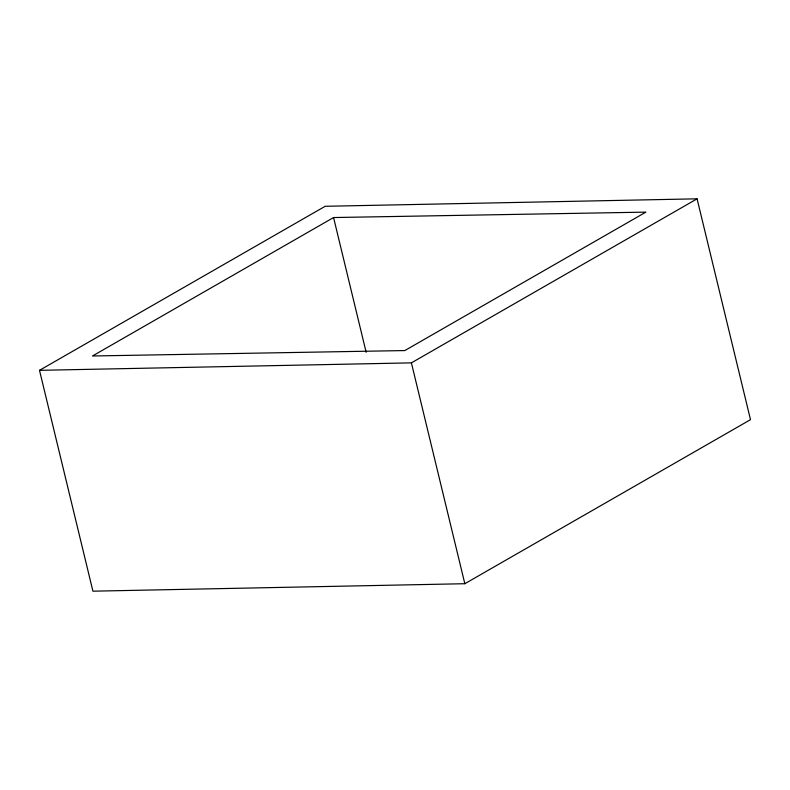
<?xml version="1.0" encoding="UTF-8"?>
<svg xmlns="http://www.w3.org/2000/svg" width="790" height="790" viewBox="0 0 790 790"><rect width="100%" height="100%" fill="white"/><g stroke="black" fill="none" stroke-linecap="round" stroke-linejoin="round"><path stroke-width="1.19" d="M39.5 370.332L325.164 206.289L697.076 198.823L750.5 419.668L464.836 583.711L92.924 591.177L39.5 370.332L411.402 362.867L697.076 198.823M333.568 217.546L92.499 355.984L404.816 350.562L645.884 212.125L333.568 217.546L366.165 352.3M411.402 362.867L464.836 583.711"/></g></svg>
